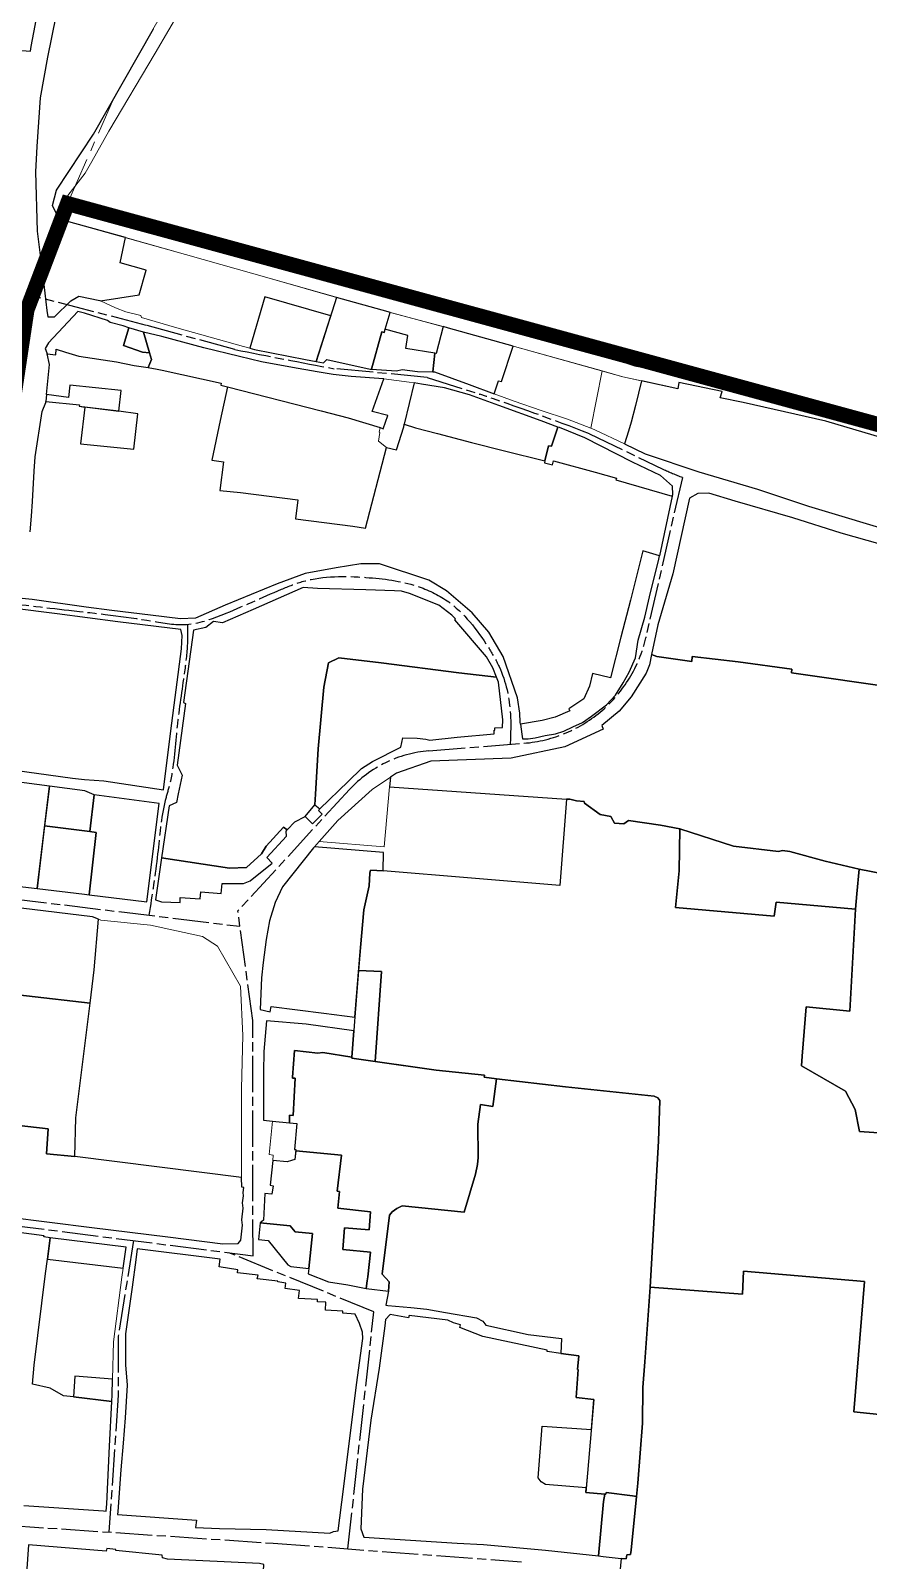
# Model space of a CAD drawing. Header units: millimetres. Extents: x 125232 to 134072, y 142885 to 152835.
# Drawn here: x 132955 to 133508, y 147081 to 148091 of the extents above; entities that cross this region are included whole.
import ezdxf

# ---------------------------------------------------------------- set-up
doc = ezdxf.new("R2010")
doc.units = ezdxf.units.MM
doc.linetypes.add('ACAD_ISO08W100', pattern=[36, 24, -3, 6, -3])
doc.linetypes.add('CENTER', pattern=[50.8, 31.75, -6.35, 6.35, -6.35])
for name, color, linetype in [('commerce', 10, 'Continuous'), ('commerce & office', 242, 'Continuous'), ('commerce and residence', 32, 'Continuous'), ('green & plaza', 80, 'Continuous'), ('hospital', 231, 'Continuous'), ('industry', 35, 'Continuous'), ('military', 76, 'Continuous'), ('research & university', 30, 'Continuous'), ('residence', 2, 'Continuous'), ('residence-bad', 41, 'Continuous'), ('villadom', 51, 'Continuous'), ('welfare', 11, 'Continuous'), ('老城北中心线', 7, 'ACAD_ISO08W100')]:
    doc.layers.add(name, color=color, linetype=linetype)
for name, color, linetype, lineweight in [('government', 221, 'Continuous', 0), ('historical site', 232, 'Continuous', 0), ('municipal utilities', 151, 'Continuous', 0), ('school', 31, 'Continuous', 0), ('storage', 197, 'Continuous', 0), ('super block', 6, 'CENTER', 0)]:
    doc.layers.add(name, color=color, linetype=linetype, lineweight=lineweight)

msp = doc.modelspace()

# ---------------------------------------------------------------- linework, layer by layer
at = {"layer": 'commerce'}
for points in [[(133029.4, 147892.3), (133019.8, 147895.2), (133016.1, 147883.4), (133028.7, 147879.1), (133033.4, 147878.6)], [(133114.3, 147541.5), (133110.9, 147545.2), (133123.9, 147559.2), (133123.6, 147562.7), (133124.2, 147563.4), (133121.8, 147565.3), (133110.4, 147552.7), (133107.2, 147547.6), (133097.3, 147538.6), (133086.2, 147538.2), (133041.3, 147545), (133037.3, 147517.2), (133041.2, 147516), (133053.7, 147515.4), (133053.6, 147518.8), (133066.9, 147517.8), (133067.2, 147522.6), (133080.7, 147521.5), (133081.3, 147528), (133095.4, 147528.1), (133099.9, 147529.7)], [(133168.3, 147430.8), (133136.7, 147435.1), (133110.6, 147437.4), (133108.8, 147417), (133108.7, 147403.4), (133108.6, 147371.7), (133114.5, 147371.1), (133125.7, 147369.9), (133125.7, 147375), (133128.3, 147374.8), (133129.6, 147399.5), (133127.8, 147399.4), (133127.8, 147400.1), (133129, 147417.7), (133144.6, 147415.9), (133147.8, 147416.3), (133166.9, 147413.3)], [(133008.9, 147200.6), (132984.1, 147202.6), (132983.2, 147188.8), (133008.4, 147185.8), (133008.6, 147190.2)]]:
    msp.add_lwpolyline(points, close=True, dxfattribs=at)
at = {"layer": 'commerce & office'}
msp.add_lwpolyline([(133141, 147296.9), (133129.5, 147298), (133126.3, 147301.9), (133106.4, 147303.9), (133105.4, 147292.9), (133111.6, 147292.1), (133124.6, 147276.2), (133126.6, 147275), (133138.5, 147273.7)], close=True, dxfattribs=at)
at = {"layer": 'commerce and residence'}
for points in [[(133025.6, 147838.2), (133013.1, 147840.1), (132990.7, 147842.8), (132987.7, 147818.5), (133023, 147815)], [(132967.3, 147592.3), (132928.5, 147597.4), (132920.3, 147531.9), (132923.4, 147529), (132959.1, 147524.7)], [(133039.8, 147580.8), (132996.9, 147586.5), (132993.9, 147562.4), (132998.2, 147561.8), (132993.4, 147520.5), (133031.6, 147516)], [(132998.2, 147561.8), (132993.9, 147562.4), (132964.1, 147566.2), (132959.1, 147524.7), (132990.5, 147520.9), (132993.4, 147520.5)], [(133108.8, 147078.2), (133105.9, 147078.7), (133045.2, 147081.7), (133041.9, 147082.5), (133041.8, 147084.3), (133011.2, 147087.4), (133011.2, 147088.1), (133005.1, 147088.8), (133004.7, 147086.9), (132953.5, 147091.2), (132952.2, 147072.3), (132953, 147072.2), (133034.6, 147059.3), (133093.5, 147050.8), (133107.2, 147048.8)]]:
    msp.add_lwpolyline(points, close=True, dxfattribs=at)
at = {"layer": 'government'}
for points in [[(133358.2, 147860.1), (133345.8, 147862.8), (133332.3, 147866.6), (133324.7, 147828.8), (133327.5, 147827.7), (133346.9, 147818.5), (133349.6, 147826.9), (133351.3, 147832.8), (133354.2, 147843.8)], [(133191.9, 147591.9), (133192.5, 147598.3), (133180.4, 147590.1), (133157.8, 147569.7), (133145.4, 147555.8), (133188.4, 147552.3)], [(133130.7, 147369.4), (133125.7, 147369.9), (133114.5, 147371.1), (133112.4, 147349.1), (133115.1, 147348.6), (133114.7, 147345.1), (133124.2, 147344.2), (133127.2, 147345), (133129.3, 147345.6), (133130, 147352.2), (133129, 147352.2)]]:
    msp.add_lwpolyline(points, close=True, dxfattribs=at)
at = {"layer": 'green & plaza'}
msp.add_lwpolyline([(133341, 147652.4), (133346.1, 147660.5), (133350.1, 147667.7), (133354.2, 147677.2), (133356.1, 147688.7), (133360.5, 147703.9), (133363.5, 147717.4), (133369.7, 147742.4), (133370.1, 147744.5), (133359.1, 147747.7), (133351, 147715.1), (133344.5, 147690.8), (133337.8, 147663.9), (133325.9, 147666.8), (133323.9, 147658.4), (133320.2, 147650), (133310.3, 147643.5), (133311, 147642.2), (133301.3, 147637.9), (133292.7, 147635.6), (133278.4, 147633.3), (133279.3, 147626.6), (133279.7, 147623.6), (133283.4, 147623.5), (133288, 147624.3), (133294.6, 147625.7), (133301.4, 147626.9), (133306.9, 147628.7), (133312.8, 147631.5), (133319.2, 147634.3), (133325.3, 147638.5), (133335.1, 147646.1)], close=True, dxfattribs=at)
at = {"layer": 'historical site'}
for points in [[(133073.1, 148138.4), (133037, 148076.5), (133006.6, 148025), (132995.2, 148005.1), (132990.9, 147997.4), (132979.5, 147982.5), (132978.5, 147979.4), (132979.8, 147975.5), (132983.4, 147974.1), (132995.2, 147972.7), (133018.8, 147966.9), (133040.8, 147962.1), (133069.6, 147953.2), (133114.6, 147940.3), (133155.8, 147928.7), (133223.5, 147910.3), (133304.5, 147886.5), (133324, 147879.6), (133353.9, 147869.7), (133388.1, 147863.3), (133420.3, 147856.4), (133451.8, 147848.7), (133508.3, 147833.3)], [(133555.6, 147811), (133479.9, 147833.4), (133425.3, 147845.7), (133410.2, 147848.9), (133411.4, 147853), (133382.8, 147859), (133382.1, 147854.9), (133345.8, 147862.8), (133274.4, 147882.7), (133230.7, 147894.9), (133191, 147905.6), (133113.9, 147927.4), (133057.2, 147943.6), (132973.6, 147967), (132969.4, 147976), (132972, 147986.1), (132996.4, 148023.1), (133035.9, 148092.7)]]:
    msp.add_lwpolyline(points, dxfattribs=at)
at = {"layer": 'hospital'}
msp.add_lwpolyline([(133186.6, 147469.8), (133171.4, 147470.6), (133168.9, 147439.7), (133168.8, 147437.1), (133168.3, 147430.8), (133166.9, 147413.3), (133166.9, 147412.7), (133182.3, 147410.5)], close=True, dxfattribs=at)
at = {"layer": 'industry'}
for points in [[(133186.7, 147892.4), (133188.2, 147892.1), (133192.3, 147905.3), (133191, 147905.6), (133156.9, 147915.2), (133143.5, 147872.9), (133148.3, 147872.1), (133150.5, 147874.2), (133179.1, 147867.9), (133180, 147867.8)], [(133273.5, 147883), (133230.7, 147894.9), (133227.2, 147895.9), (133224.2, 147884.2), (133222.7, 147878.2), (133221.7, 147878.4), (133220.4, 147866.1), (133221.6, 147866.1), (133244.4, 147857.6), (133261, 147851.6), (133263.9, 147860.1), (133265.7, 147859.6)], [(133014.7, 147853.8), (132980.7, 147857.3), (132979.9, 147849.1), (132965.4, 147851.1), (132964.9, 147846.5), (132987.2, 147844.3), (132987, 147843.3), (133013.1, 147840.1)], [(132994.1, 147449), (132909.8, 147458.7), (132908, 147449.1), (132900.6, 147406.1), (132899.4, 147397.8), (132900.3, 147398), (132895.6, 147369.9), (132895.6, 147369.5), (132914, 147367.2), (132914.4, 147372), (132966.5, 147366), (132965.4, 147349.5), (132984.1, 147347.7), (132984.8, 147373.3)]]:
    msp.add_lwpolyline(points, close=True, dxfattribs=at)
at = {"layer": 'military'}
msp.add_lwpolyline([(132974.3, 148115.3), (132966.1, 148073.9), (132961.1, 148047.1), (132958.9, 148014.8), (132958.1, 147998.1), (132959.1, 147959), (132963.6, 147923.7), (132965.6, 147906.5), (132966.3, 147902.3), (132970.7, 147902.3), (132981.4, 147913), (132986.6, 147916), (133000.5, 147913.2), (133001.1, 147912.9), (133026.5, 147917), (133031.1, 147933.3), (133013.9, 147938.1), (133017.5, 147954.7), (132973.6, 147967), (132969.4, 147976), (132972, 147986.1), (132996.4, 148023.1), (133035.9, 148092.7)], dxfattribs=at)
at = {"layer": 'municipal utilities'}
for points in [[(133109.4, 147915.6), (133153.1, 147903.1), (133156.9, 147915.2), (133113.9, 147927.4), (133057.2, 147943.6), (133017.5, 147954.7), (133013.9, 147938.1), (133031.1, 147933.3), (133026.5, 147917), (133001.1, 147912.9), (133010.8, 147908.4), (133017.7, 147905.6), (133027.6, 147903.2), (133028.1, 147902), (133051.4, 147895.2), (133095.5, 147882.7), (133099.6, 147881.7)], [(133332.3, 147866.6), (133274.4, 147882.7), (133273.5, 147883), (133265.7, 147859.6), (133263.9, 147860.1), (133261, 147851.6), (133274.2, 147846.7), (133291.9, 147840.4), (133309.4, 147834.8), (133324.7, 147828.8)], [(133208.1, 147858.7), (133204.8, 147859.3), (133188.1, 147861.4), (133180.4, 147839.8), (133190.7, 147837.2), (133187.6, 147828.5), (133185.7, 147829.3), (133184.9, 147826.3), (133185.4, 147825.9), (133184.5, 147820.2), (133189.9, 147816.1), (133196.4, 147814.5), (133201.2, 147829.7)], [(133147.3, 147573.9), (133144.9, 147576.3), (133145.9, 147577.3), (133142.6, 147580), (133136.1, 147572.3), (133140.9, 147567.4)]]:
    msp.add_lwpolyline(points, close=True, dxfattribs=at)
at = {"layer": 'research & university'}
for points in [[(132964, 148131.1), (132963.9, 148135.7), (132932.9, 148137.5), (132933, 148124.7), (132933.3, 148097.2), (132934, 148079.4), (132954.7, 148077.8), (132955.3, 148081), (132960.3, 148107.7)], [(133018, 147287.7), (132967.7, 147294), (132965.9, 147279.9), (133016, 147274)]]:
    msp.add_lwpolyline(points, close=True, dxfattribs=at)
for points in [[(133550.6, 147528.1), (133502, 147537.5), (133500.4, 147521.1), (133499.5, 147511), (133495.7, 147443.7), (133466.9, 147446.6), (133464.4, 147413.9), (133463.9, 147407.5), (133492.9, 147390.8), (133499.2, 147378.8), (133502.2, 147364.1), (133615.5, 147356.2)], [(133595.7, 147168.9), (133498.5, 147179), (133505.4, 147265.2), (133425.5, 147272), (133424.9, 147256.7), (133364, 147261.3), (133362.3, 147239.7), (133360.4, 147212), (133359.2, 147195), (133358.9, 147171.5), (133355.8, 147131.9), (133354.9, 147123), (133351.5, 147087.7), (133350.9, 147084.7), (133348.5, 147084.6), (133348.1, 147081.8), (133344.7, 147082.1), (133344, 147072.9)]]:
    msp.add_lwpolyline(points, dxfattribs=at)
at = {"layer": 'residence'}
for points in [[(133127.7, 147868.9), (133107.2, 147872.7), (133092.7, 147876.1), (133069.3, 147881.9), (133041.4, 147889.4), (133029.4, 147892.3), (133033.4, 147878.6), (133034.6, 147874.3), (133032.4, 147868.9), (133038.5, 147867.8), (133041.8, 147867.2), (133080.6, 147858.5), (133080.4, 147857.2), (133084.9, 147856.1), (133146.8, 147840.2), (133164.6, 147835.7), (133185.7, 147829.3), (133187.6, 147828.5), (133190.7, 147837.2), (133180.4, 147839.8), (133188.1, 147861.4), (133187.8, 147861.4), (133166.4, 147863), (133154.7, 147864.2), (133144.1, 147866.1)], [(133292, 147833.7), (133264, 147843.9), (133244.7, 147850.8), (133228.1, 147855.4), (133212.9, 147857.8), (133208.1, 147858.7), (133201.6, 147831.4), (133209, 147829), (133223.5, 147825.3), (133246, 147819.3), (133267.7, 147813.9), (133294.3, 147807.2), (133296.9, 147817.1), (133298.7, 147816.9), (133302.9, 147829.6)], [(133144.8, 147617), (133148.4, 147657.7), (133151.5, 147673.9), (133158.4, 147677.2), (133186.3, 147673.9), (133237.7, 147667.3), (133262.5, 147664.4), (133260, 147670.5), (133255.8, 147677.7), (133235, 147702.3), (133235.4, 147702.8), (133233, 147705.3), (133224.5, 147711.8), (133205.1, 147719.7), (133199.8, 147721.1), (133195.2, 147721.4), (133176.1, 147722.1), (133144.2, 147722.9), (133134.8, 147723.5), (133101.8, 147709.1), (133081.6, 147700.3), (133075.7, 147701.2), (133070.5, 147697.2), (133062.3, 147695.3), (133055.7, 147647.5), (133057.2, 147647), (133051.6, 147606.1), (133054.9, 147599.6), (133052.2, 147587.3), (133051.1, 147581.5), (133046.3, 147579.3), (133041.3, 147545), (133086.2, 147538.2), (133097.3, 147538.6), (133107.2, 147547.6), (133110.4, 147552.7), (133121.8, 147565.3), (133124.2, 147563.4), (133129.4, 147568.8), (133136.1, 147572.3), (133142.6, 147580), (133143, 147587)], [(133054.5, 147683.1), (133054.9, 147691.9), (133054, 147695.9), (133012.5, 147700.9), (132972.3, 147706.1), (132942.6, 147709.9), (132942.3, 147709), (132929.2, 147603.7), (132936.2, 147603), (132936.5, 147603.9), (132982.6, 147597.7), (132990.5, 147596.8), (133003.3, 147595.8), (133042.7, 147590), (133047.5, 147628.9)], [(133263.8, 147661.1), (133262.5, 147664.4), (133237.7, 147667.3), (133186.3, 147673.9), (133158.4, 147677.2), (133151.5, 147673.9), (133148.4, 147657.7), (133144.8, 147617), (133143, 147587), (133142.6, 147580), (133145.9, 147577.3), (133164.5, 147595.5), (133173.3, 147603.9), (133180.6, 147608.6), (133199.2, 147618), (133200.6, 147624.2), (133210.1, 147624), (133215.9, 147623.4), (133218.4, 147622.7), (133236.6, 147624.8), (133261, 147626.9), (133261, 147629.4), (133261.3, 147629.4), (133261.3, 147630.8), (133266.5, 147631), (133266.7, 147636.1)], [(132996.9, 147586.5), (132990.6, 147589.2), (132967.3, 147592.3), (132964.1, 147566.2), (132993.9, 147562.4)], [(133502, 147537.5), (133479.5, 147542.8), (133456.2, 147549.2), (133451.4, 147549.9), (133448.7, 147549.1), (133419, 147552.8), (133383.6, 147564.2), (133383.1, 147536.4), (133380.6, 147512.2), (133445.9, 147506.5), (133447.2, 147515.7), (133499.5, 147511), (133500.4, 147521.1)], [(133172.7, 147485.7), (133174.8, 147510.7), (133178.4, 147526.4), (133178.9, 147534.9), (133179.2, 147536.9), (133187.6, 147536.5), (133187.8, 147548.4), (133142.2, 147552.3), (133141.6, 147551.5), (133121.2, 147525.8), (133116.4, 147515.4), (133112.5, 147503.3), (133110.3, 147491), (133108.4, 147475.9), (133107.2, 147465.8), (133106.5, 147444.7), (133113.1, 147443.3), (133113.6, 147446.7), (133148.5, 147442.3), (133168.9, 147439.7)], [(132999.6, 147504.4), (132995.8, 147506), (132924.8, 147514.5), (132918.1, 147514.5), (132915.7, 147491.7), (132911.9, 147469.8), (132909.8, 147458.7), (132994.1, 147449), (132996.8, 147471.1)], [(133369.4, 147357.8), (133370.4, 147384.7), (133369, 147386.5), (133366.6, 147387.6), (133308, 147393.7), (133262.4, 147399), (133260, 147380.8), (133251.8, 147382), (133250.1, 147369.1), (133250.4, 147347), (133250, 147342.5), (133248.6, 147335.9), (133241.2, 147310.9), (133200.1, 147315.1), (133196.7, 147313.4), (133193.5, 147311.2), (133191.8, 147309), (133186.9, 147269.9), (133191.7, 147264.9), (133191.2, 147258.7), (133189.5, 147249.4), (133190.7, 147249.3), (133205.9, 147248), (133216.4, 147246.9), (133228.9, 147244.6), (133249.2, 147241.2), (133253.5, 147238.8), (133255.4, 147236.3), (133283.3, 147230.1), (133305.5, 147227.4), (133305, 147217.5), (133316.8, 147215.9), (133316, 147207), (133316.3, 147206.9), (133315.1, 147188.5), (133326.8, 147187.2), (133321.4, 147125.7), (133334, 147124.5), (133334.7, 147124.5), (133334.9, 147125.8), (133352.3, 147123.6), (133354.9, 147123), (133355.8, 147131.9), (133358.9, 147171.5), (133359.2, 147195), (133360.4, 147212), (133362.3, 147239.7), (133364, 147261.3)], [(133158.7, 147324.6), (133157.3, 147324.7), (133160.2, 147348.6), (133129.9, 147351.4), (133129.3, 147345.6), (133127.2, 147345), (133124.2, 147344.2), (133114.7, 147345.1), (133113, 147328.7), (133114.9, 147328.4), (133114.2, 147322.8), (133109.5, 147323.2), (133108.6, 147305.6), (133106.4, 147303.9), (133126.3, 147301.9), (133129.5, 147298), (133141, 147296.9), (133138.5, 147273.7), (133138.1, 147270.2), (133151.6, 147264.8), (133164.3, 147262.8), (133176.4, 147260.4), (133176.4, 147260.4), (133177, 147265.6), (133177.5, 147268.2), (133179.2, 147284.4), (133161.1, 147286.2), (133162.2, 147300.5), (133178.4, 147299.3), (133179.3, 147311.1), (133157.8, 147313.5)], [(133170.1, 147196.9), (133174.2, 147227.4), (133174, 147231.6), (133172.1, 147237.4), (133169.2, 147243.5), (133160.9, 147244.1), (133160.9, 147245.4), (133149.5, 147246.1), (133149.8, 147251.5), (133144.3, 147251.7), (133144.3, 147253.2), (133131.7, 147253.8), (133132.4, 147259.1), (133122.9, 147260.4), (133123.3, 147264.1), (133118.1, 147264.8), (133118.1, 147265.4), (133104.5, 147266.9), (133105, 147269.3), (133091.5, 147270.9), (133091.6, 147272.9), (133079.3, 147274.7), (133080, 147279.8), (133025.3, 147286.7), (133024.4, 147279.5), (133021.8, 147261.3), (133019.7, 147245.9), (133017.6, 147230.6), (133017.4, 147228.4), (133017.5, 147210), (133018.6, 147196.7), (133017.3, 147175), (133015.9, 147158.4), (133014.4, 147140.6), (133012.4, 147113.2), (133012.3, 147111.1), (133064.3, 147107.4), (133063.7, 147102.5), (133079.5, 147101.9), (133110.3, 147101.3), (133152.5, 147098.8), (133154.9, 147099.9), (133158, 147100.3), (133161.4, 147127.9)], [(133292.6, 147169.6), (133325.1, 147167.3), (133326.8, 147187.2), (133315.1, 147188.5), (133316.3, 147206.9), (133316, 147207), (133316.8, 147215.9), (133305, 147217.5), (133295.9, 147218.8), (133295.9, 147219.7), (133253.5, 147228.8), (133238.3, 147234.8), (133238.6, 147236.5), (133234.1, 147237.7), (133230.4, 147239.5), (133204.7, 147242.7), (133204.4, 147241), (133192.3, 147243.2), (133189.2, 147240.1), (133188.7, 147235.8), (133184.9, 147207.9), (133179.5, 147173.4), (133173.9, 147127.9), (133172.9, 147101.7), (133174.9, 147096.3), (133236.4, 147092.2), (133253.9, 147091.4), (133294.9, 147087.7), (133329.9, 147083.8), (133333.2, 147119.8), (133334, 147124.5), (133321.4, 147125.7), (133321.7, 147128.9), (133294.8, 147131.1), (133292, 147132.7), (133289.9, 147135.4)]]:
    msp.add_lwpolyline(points, close=True, dxfattribs=at)
for points in [[(132954.5, 147760.4), (132955.5, 147770.7), (132956.2, 147780.3), (132957.2, 147800.4), (132957.9, 147809.8), (132962.4, 147839.8), (132964.9, 147845.7), (132964.9, 147846.5), (132987.2, 147844.3), (132987, 147843.3), (132990.7, 147842.8), (132987.7, 147818.5), (133023, 147815), (133025.6, 147838.2), (133013.1, 147840.1), (133014.7, 147853.8), (132980.7, 147857.3), (132979.9, 147849.1), (132965.4, 147851.1), (132967.4, 147870.9), (132965.7, 147877.9), (132971.4, 147877.3), (132971.8, 147881), (132977.9, 147879), (132986.6, 147876.4), (133011.6, 147872.7), (133023.2, 147870.2), (133032.4, 147868.9), (133038.5, 147867.8), (133041.8, 147867.2), (133080.6, 147858.5), (133080.4, 147857.2), (133084.9, 147856.1), (133080.1, 147834), (133074.6, 147807.8), (133082.3, 147806.7), (133079.8, 147787.6), (133093.4, 147786.3), (133131.3, 147781.4), (133129.7, 147768.9), (133167.5, 147764), (133176, 147762.7), (133189.9, 147816.1), (133196.4, 147814.5), (133201.2, 147829.7), (133201.6, 147831.4), (133209, 147829), (133223.5, 147825.3), (133246, 147819.3), (133267.7, 147813.9), (133294.3, 147807.2), (133294.1, 147805.9), (133299.5, 147804.7), (133300.2, 147807.2), (133327.6, 147799.8), (133341.7, 147795.9), (133341.2, 147794.7), (133378.5, 147783.9), (133370.1, 147744.5), (133359.1, 147747.7), (133351, 147715.1), (133344.5, 147690.8), (133337.8, 147663.9), (133325.9, 147666.8), (133323.9, 147658.4), (133320.2, 147650), (133310.3, 147643.5), (133311, 147642.2), (133301.3, 147637.9), (133292.7, 147635.6), (133278.4, 147633.3), (133278.2, 147634.7), (133277.9, 147640.6), (133276.4, 147650.6), (133266.9, 147678.1), (133257.4, 147694.1), (133246.4, 147706.8), (133229.5, 147721.4), (133217.8, 147728.5), (133185.3, 147739.3), (133172.9, 147739.3), (133156.6, 147736.6), (133136.2, 147732.9), (133117.7, 147726), (133083.4, 147711.9), (133063.7, 147703.4), (133053.9, 147702.9), (133034.1, 147705.3), (133008.5, 147708.4), (132991.5, 147710.5), (132955.9, 147715.6), (132949.3, 147716.4)], [(133555.6, 147811), (133479.9, 147833.4), (133425.3, 147845.7), (133410.2, 147848.9), (133411.4, 147853), (133382.8, 147859), (133382.1, 147854.9), (133358.2, 147860.1), (133354.2, 147843.8), (133351.3, 147832.8), (133349.6, 147826.9), (133346.9, 147818.5), (133360.6, 147811.9), (133396.1, 147799.9), (133434.8, 147788.6), (133468.5, 147777.2), (133530.7, 147758.6)], [(133515.8, 147752.3), (133490.1, 147759.4), (133458.2, 147769.7), (133420, 147780.5), (133402.6, 147785.8), (133395.4, 147785.7), (133390, 147782.6), (133378.9, 147732.7), (133369, 147698.9), (133364.9, 147679.3), (133368.3, 147677.9), (133391.4, 147674.7), (133391.7, 147677.9), (133422, 147674.5), (133457.4, 147669.7), (133457.2, 147667.1), (133526.3, 147657.4)], [(133526.3, 147657.4), (133457.2, 147667.1), (133457.4, 147669.7), (133422, 147674.5), (133391.7, 147677.9), (133391.4, 147674.7), (133368.3, 147677.9), (133364.9, 147679.3), (133363.4, 147672.4), (133361.4, 147666.9), (133351.4, 147651.4), (133343.4, 147641.9), (133332, 147632.3), (133333, 147629.9), (133307.5, 147618.4), (133272.2, 147610.8), (133219.2, 147608.9), (133196.4, 147601), (133192.5, 147598.3), (133191.9, 147591.9), (133308.8, 147583.8), (133310.9, 147583.8), (133315.3, 147582.6), (133320.4, 147582.1), (133320.5, 147581.2), (133331, 147573.7), (133338, 147572.2), (133340.4, 147567.8), (133346.5, 147567.5), (133349.7, 147569.6), (133370.7, 147566.6), (133383.6, 147564.2), (133419, 147552.8), (133448.7, 147549.1), (133451.4, 147549.9), (133456.2, 147549.2), (133479.5, 147542.8), (133502, 147537.5), (133550.6, 147528.1)], [(133615.5, 147356.2), (133502.2, 147364.1), (133499.2, 147378.8), (133492.9, 147390.8), (133463.9, 147407.5), (133464.4, 147413.9), (133466.9, 147446.6), (133495.7, 147443.7), (133499.5, 147511), (133447.2, 147515.7), (133445.9, 147506.5), (133380.6, 147512.2), (133383.1, 147536.4), (133383.6, 147564.2), (133370.7, 147566.6), (133349.7, 147569.6), (133346.5, 147567.5), (133340.4, 147567.8), (133338, 147572.2), (133331, 147573.7), (133320.5, 147581.2), (133320.4, 147582.1), (133315.3, 147582.6), (133310.9, 147583.8), (133308.8, 147583.8), (133304.2, 147526.8), (133187.6, 147536.5), (133179.2, 147536.9), (133178.9, 147534.9), (133178.4, 147526.4), (133174.8, 147510.7), (133172.7, 147485.7), (133171.4, 147470.6), (133186.6, 147469.8), (133182.3, 147410.5), (133222.7, 147404.7), (133254.6, 147401.3), (133254.4, 147400.1), (133262.4, 147399), (133308, 147393.7), (133366.6, 147387.6), (133369, 147386.5), (133370.4, 147384.7), (133369.4, 147357.8), (133364, 147261.3), (133424.9, 147256.7), (133425.5, 147272), (133505.4, 147265.2), (133498.5, 147179), (133595.7, 147168.9)], [(132939.4, 147307.8), (132995.2, 147300.8), (133045.4, 147294.5), (133081.8, 147290), (133092, 147290.3), (133093.6, 147292.3), (133094.8, 147302.4), (133094.3, 147305.8), (133095.3, 147313.5), (133094.8, 147317.1), (133095.4, 147321.7), (133095.3, 147323.8), (133095.6, 147327.3), (133094.3, 147327.5), (133094.2, 147333.9), (132984.1, 147347.7), (132965.4, 147349.5), (132966.5, 147366), (132914.4, 147372)], [(132950.3, 147117.1), (133003, 147113.5), (133004.7, 147113.4), (133005.1, 147118.2), (133007, 147156.4), (133008.4, 147185.8), (132983.2, 147188.8), (132976.5, 147189.6), (132967.7, 147194.6), (132956, 147197.3), (132957.2, 147209.9), (132964.7, 147270.4), (132965.9, 147279.9), (132967.7, 147294), (132963.6, 147294.5), (132963.9, 147295.2), (132928.4, 147299.9)]]:
    msp.add_lwpolyline(points, dxfattribs=at)
at = {"layer": 'residence-bad'}
for points in [[(133153.1, 147903.1), (133109.4, 147915.6), (133099.6, 147881.7), (133102.7, 147880.9), (133136.3, 147874.2), (133143.5, 147872.9)], [(133016.1, 147883.4), (133019.8, 147895.2), (133015.9, 147896.4), (133007.4, 147898.6), (133005.7, 147900), (132990.5, 147904.7), (132986.1, 147905.9), (132966.7, 147885.3), (132964.5, 147881.5), (132965.5, 147878.5), (132965.7, 147877.9), (132971.4, 147877.3), (132971.8, 147881), (132977.9, 147879), (132986.6, 147876.4), (133011.6, 147872.7), (133023.2, 147870.2), (133032.4, 147868.9), (133034.6, 147874.3), (133033.4, 147878.6), (133028.7, 147879.1)], [(133221.7, 147878.4), (133202.7, 147881.5), (133204, 147890.1), (133188.8, 147894.2), (133188.2, 147892.1), (133186.7, 147892.4), (133180, 147867.8), (133196.4, 147866.8), (133200.1, 147867.6), (133210.2, 147866.3), (133220.4, 147866.1)], [(133320.7, 147822.5), (133304.1, 147829.2), (133302.9, 147829.6), (133298.7, 147816.9), (133296.9, 147817.1), (133294.3, 147807.2), (133294.1, 147805.9), (133299.5, 147804.7), (133300.2, 147807.2), (133327.6, 147799.8), (133341.7, 147795.9), (133341.2, 147794.7), (133378.5, 147783.9), (133378.8, 147785.1), (133378.6, 147790.6), (133370.8, 147797.6), (133352.3, 147806.4)]]:
    msp.add_lwpolyline(points, close=True, dxfattribs=at)
at = {"layer": 'school'}
for points in [[(133189.9, 147816.1), (133184.5, 147820.2), (133185.4, 147825.9), (133184.9, 147826.3), (133185.7, 147829.3), (133164.6, 147835.7), (133146.8, 147840.2), (133084.9, 147856.1), (133080.1, 147834), (133074.6, 147807.8), (133082.3, 147806.7), (133079.8, 147787.6), (133093.4, 147786.3), (133131.3, 147781.4), (133129.7, 147768.9), (133167.5, 147764), (133176, 147762.7)], [(133308.8, 147583.8), (133191.9, 147591.9), (133188.4, 147552.3), (133145.4, 147555.8), (133142.2, 147552.3), (133187.8, 147548.4), (133187.6, 147536.5), (133304.2, 147526.8)], [(133094.9, 147427.6), (133093.4, 147460.2), (133078.2, 147486.7), (133068.4, 147493.1), (133034, 147500.4), (133001.3, 147503.7), (132999.6, 147504.4), (132996.8, 147471.1), (132994.1, 147449), (132984.8, 147373.3), (132984.1, 147347.7), (133094.2, 147333.9), (133094.1, 147360.1), (133094, 147392.5)], [(133015.1, 147268), (133016, 147274), (132965.9, 147279.9), (132964.7, 147270.4), (132957.2, 147209.9), (132956, 147197.3), (132967.7, 147194.6), (132976.5, 147189.6), (132983.2, 147188.8), (132984.1, 147202.6), (133008.9, 147200.6), (133009.5, 147225.2)], [(133325.1, 147167.3), (133292.6, 147169.6), (133289.9, 147135.4), (133292, 147132.7), (133294.8, 147131.1), (133321.7, 147128.9)]]:
    msp.add_lwpolyline(points, close=True, dxfattribs=at)
at = {"layer": 'storage'}
msp.add_lwpolyline([(133227.2, 147895.9), (133192.3, 147905.3), (133188.8, 147894.2), (133204, 147890.1), (133202.7, 147881.5), (133221.7, 147878.4), (133222.7, 147878.2), (133224.2, 147884.2)], close=True, dxfattribs=at)
at = {"layer": 'super block'}
msp.add_lwpolyline([(131881.6, 148431.4), (131824.4, 147910.9), (131787.6, 147673.8), (131715.3, 147401.8), (131640.1, 147144.4), (131684.3, 147130.5), (132146.9, 147139.3), (132440.7, 147144.9), (132833.3, 147114), (132905.1, 147502), (132920, 147664.1), (132944.1, 147851.8), (132952.4, 147906.9), (132979.2, 147977.2), (133009.6, 148046.4), (133052.1, 148121.2)], dxfattribs=at)
at = {"layer": 'super block', "const_width": 10}
msp.add_lwpolyline([(133690.4, 146421.5), (134033.8, 147001.3), (134058.6, 147050.9), (134067, 147078.7), (134064.8, 147091.3), (134055.3, 147104.9), (133971.2, 147207.2), (133890.6, 147300.3), (133730.9, 147470.8), (133778.1, 147746.1), (133614.8, 147803.9), (132979.2, 147977.2), (132952.4, 147906.9), (132944.1, 147851.8), (132920, 147664.1), (132905.1, 147502), (132833.3, 147114), (132815.9, 146922), (132846.1, 146913.3), (132868, 146896), (132878.5, 146871.9), (132881.6, 146858.1), (132882.2, 146846.3), (132845.6, 146473.4)], dxfattribs=at)
at = {"layer": 'villadom'}
msp.add_lwpolyline([(133354.9, 147123), (133352.3, 147123.6), (133334.9, 147125.8), (133334.7, 147124.5), (133334, 147124.5), (133333.2, 147119.8), (133329.9, 147083.8), (133332.9, 147083.5), (133344.7, 147082.1), (133348.1, 147081.8), (133348.5, 147084.6), (133350.9, 147084.7), (133351.5, 147087.7)], close=True, dxfattribs=at)
at = {"layer": 'welfare'}
msp.add_lwpolyline([(133250.1, 147369.1), (133251.8, 147382), (133260, 147380.8), (133262.4, 147399), (133254.4, 147400.1), (133254.6, 147401.3), (133222.7, 147404.7), (133166.9, 147412.7), (133166.9, 147413.3), (133147.8, 147416.3), (133144.6, 147415.9), (133129, 147417.7), (133127.8, 147400.1), (133127.8, 147399.4), (133129.6, 147399.5), (133128.3, 147374.8), (133125.7, 147375), (133125.7, 147369.9), (133130.7, 147369.4), (133129, 147352.2), (133130, 147352.2), (133129.9, 147351.4), (133160.2, 147348.6), (133157.3, 147324.7), (133158.7, 147324.6), (133157.8, 147313.5), (133179.3, 147311.1), (133178.4, 147299.3), (133162.2, 147300.5), (133161.1, 147286.2), (133179.2, 147284.4), (133177.5, 147268.2), (133177, 147265.6), (133176.4, 147260.4), (133191.2, 147258.7), (133191.7, 147264.9), (133186.9, 147269.9), (133191.8, 147309), (133193.5, 147311.2), (133196.7, 147313.4), (133200.1, 147315.1), (133241.2, 147310.9), (133248.6, 147335.9), (133250, 147342.5), (133250.4, 147347)], close=True, dxfattribs=at)
at = {"layer": '老城北中心线', "linetype": 'ACAD_ISO08W100', "lineweight": 25}
for p, q in [((132924.2, 147668.6), (132955, 147916.5)), ((133031.4, 147896.7), (132955, 147916.5)), ((133089.7, 147880.8), (133031.4, 147896.7)), ((133216.8, 147862.4), (133155.4, 147868.1)), ((133216.8, 147862.4), (133251.4, 147851.3)), ((133323.9, 147825.1), (133372.4, 147801.7)), ((133385.2, 147796.3), (133361, 147690.4)), ((133217.9, 147615.6), (133280.5, 147620.7)), ((133165.4, 147590.1), (133091.7, 147509.9)), ((132905.8, 147522.5), (133093, 147499.8)), ((133101.5, 147437.5), (133091.7, 147509.9)), ((133101.7, 147282.1), (133101.5, 147437.5)), ((132868.5, 147311.7), (133101.7, 147282.1)), ((133181.5, 147245.1), (133085.7, 147284.1)), ((133164.4, 147088.5), (133181.5, 147245.1)), ((132831.6, 147111.3), (133115.1, 147092.2)), ((133115.1, 147092.2), (133279, 147079.9))]:
    msp.add_line(p, q, dxfattribs=at)
msp.add_lwpolyline([(133022.8, 147292.1), (133012.7, 147229), (133012.7, 147190.1), (133006.6, 147099.5)], dxfattribs=at)
for centre, radius, start, end in [((133979.3, 152296.3), 4504.2, 258.608, 259.4595), ((132688.8, 146177.6), 1765.7, 68.921, 71.4207), ((133458.1, 147986.9), 204, 245.1586, 249.0533), ((133273.3, 147710.4), 90, 274.6037, 347.1315), ((133224.3, 147535.9), 80, 94.6037, 137.3827)]:
    msp.add_arc(centre, radius, start, end, dxfattribs=at)
for points, knots in [([(132929.9, 147714.4), (132946.7, 147712.4), (132981.8, 147708.3), (133024.2, 147703.6), (133058.5, 147697.1), (133087.5, 147707.4), (133112, 147719.2), (133143, 147731.4), (133174.1, 147731.1), (133206.5, 147727.1), (133236.5, 147713), (133252.7, 147691.6), (133267.7, 147666.4), (133272.5, 147643.9), (133271.8, 147626.5), (133271.5, 147620)], [2.709488, 2.709488, 2.709488, 2.709488, 53.383177, 108.771544, 131.642466, 156.039166, 198.576952, 214.161968, 255.404599, 289.632256, 311.664377, 352.687126, 367.293317, 399.788086, 419.49913, 419.49913, 419.49913, 419.49913]), ([(133058.4, 147699.2), (133058.5, 147694.6), (133058.6, 147683.3), (133055.4, 147660), (133050.8, 147629.5), (133049.3, 147601.5), (133041.1, 147575), (133039.1, 147545.7), (133035.1, 147520.6), (133032.9, 147507.1)], [1.894845, 1.894845, 1.894845, 1.894845, 15.683591, 35.921469, 72.146471, 108.387219, 119.428919, 154.922802, 195.885233, 195.885233, 195.885233, 195.885233])]:
    msp.add_open_spline(points, degree=3, knots=knots, dxfattribs=at)

doc.saveas('drawing.dxf')
